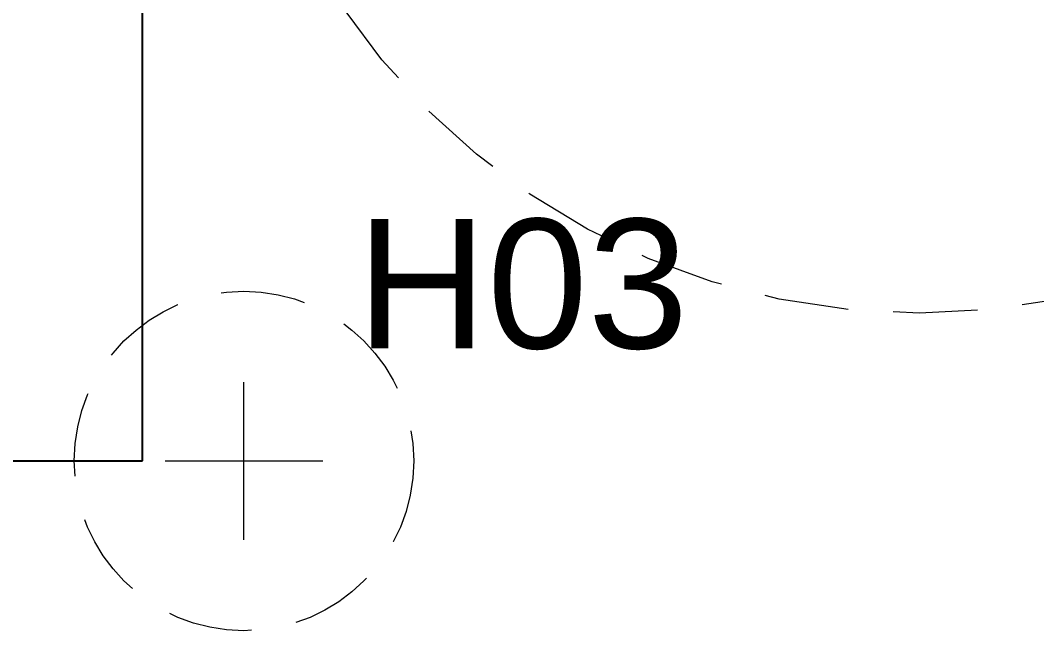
# Model space of a CAD drawing. Header units: millimetres. Extents: x 6 to 207, y 20 to 91.
# Drawn here: x 53.34 to 59.36, y 24.66 to 28.28 of the extents above; entities that cross this region are included whole.
import ezdxf

# ---------------------------------------------------------------- set-up
doc = ezdxf.new("R2010")
doc.units = ezdxf.units.MM
doc.linetypes.add('WP_HIDDEN', pattern=[2.3, 1.5, -0.8])
for name, color, linetype, lineweight in [('ANNOTATIONS', 7, 'CONTINUOUS', 18), ('HIDDEN', 7, 'WP_HIDDEN', 13), ('VISIBLE', 7, 'CONTINUOUS', 25)]:
    doc.layers.add(name, color=color, linetype=linetype, lineweight=lineweight)
doc.styles.add('CJK', font='Arial Unicode.ttf')

msp = doc.modelspace()

# ---------------------------------------------------------------- linework, layer by layer
at = {"layer": 'ANNOTATIONS'}
for p, q in [((54.66667, 25.2), (54.66667, 26.13333)), ((54.2, 25.66667), (55.13333, 25.66667))]:
    msp.add_line(p, q, dxfattribs=at)
at = {"layer": 'HIDDEN', "ltscale": 0.333333}
for centre, radius in [((58.66667, 30.66667), 4.125), ((54.66667, 25.66667), 1.005)]:
    msp.add_circle(centre, radius, dxfattribs=at)
at = {"layer": 'VISIBLE'}
for p, q in [((54.06667, 25.66667), (54.06667, 35.66667)), ((52.06667, 25.66667), (54.06667, 25.66667))]:
    msp.add_line(p, q, dxfattribs=at)

# ---------------------------------------------------------------- texts
at = {"layer": 'ANNOTATIONS', "style": 'CJK'}
msp.add_text('H03', height=0.766667, dxfattribs=at).set_placement((55.33333, 26.33333))

doc.saveas('drawing.dxf')
